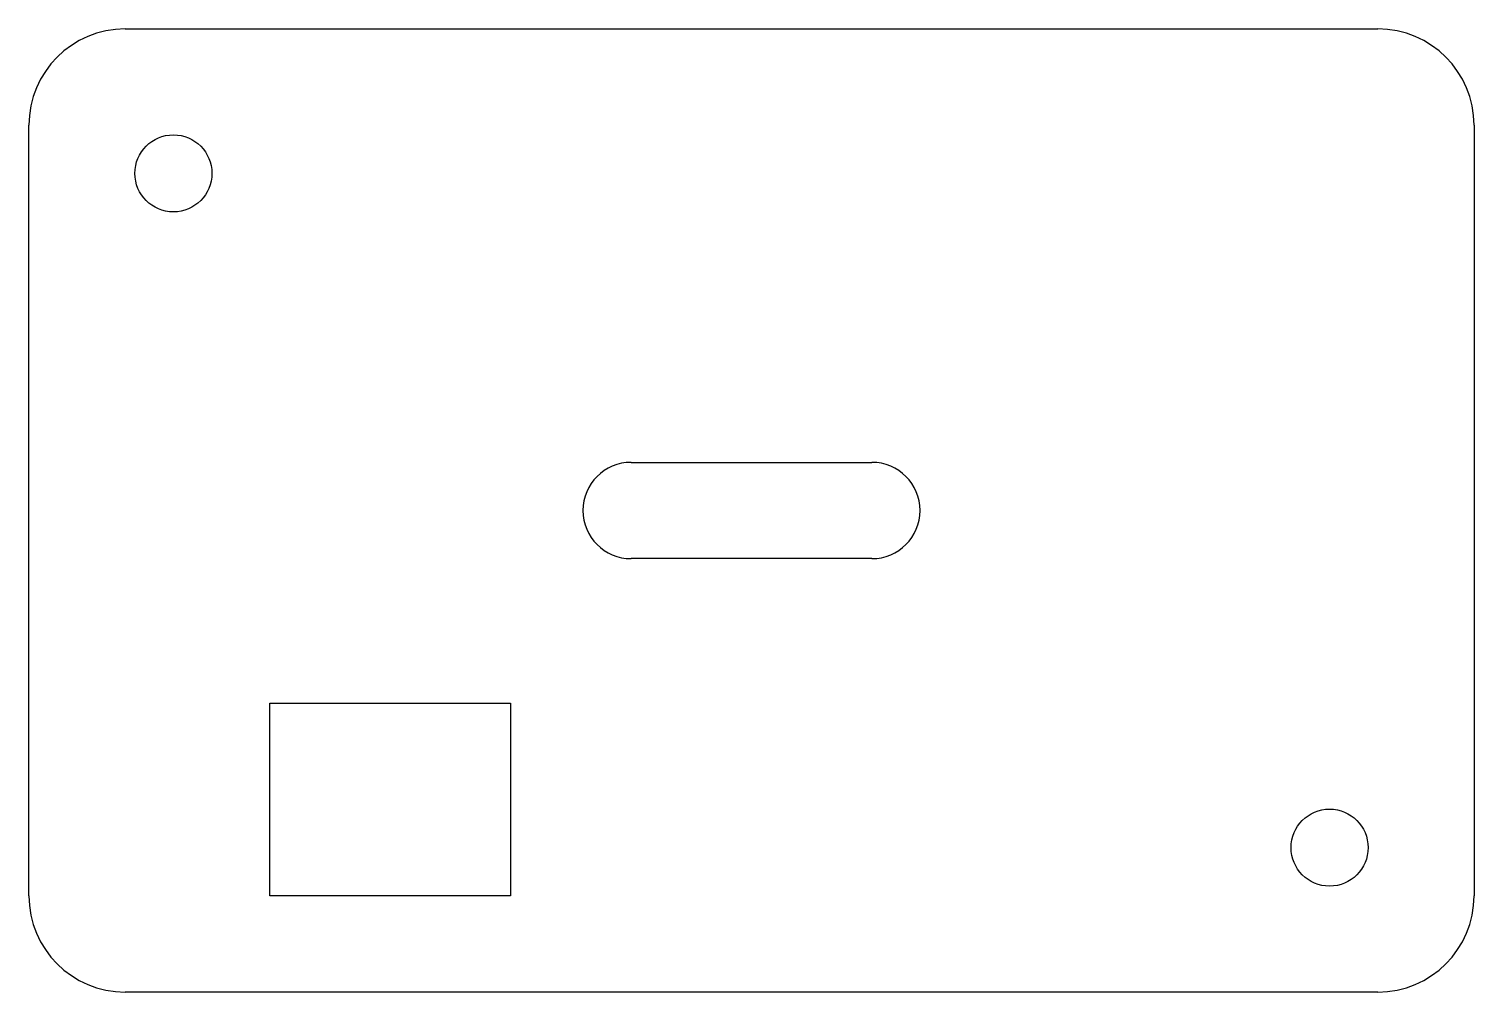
# Model space of a CAD drawing. Extents: x 0 to 60, y -40 to 0.
import ezdxf

# ---------------------------------------------------------------- set-up
doc = ezdxf.new("R2010")
doc.units = 0
for name, color, linetype in [('BOARD_CUTOUT', 7, 'CONTINUOUS'), ('BOARD_HOLE', 7, 'CONTINUOUS'), ('BOARD_KEEPOUT', 8, 'CONTINUOUS'), ('BOARD_OUTLINE', 7, 'CONTINUOUS')]:
    doc.layers.add(name, color=color, linetype=linetype)

msp = doc.modelspace()

# ---------------------------------------------------------------- linework, layer by layer
at = {"layer": 'BOARD_CUTOUT'}
for p, q in [((25, -18), (35, -18)), ((35, -22), (25, -22))]:
    msp.add_line(p, q, dxfattribs=at)
for centre, start, end in [((25, -20), 90, 270), ((35, -20), 270, 90)]:
    msp.add_arc(centre, 2, start, end, dxfattribs=at)
at = {"layer": 'BOARD_HOLE'}
for centre in [(6, -6), (54, -34)]:
    msp.add_circle(centre, 1.6, dxfattribs=at)
at = {"layer": 'BOARD_KEEPOUT'}
for p, q in [((10, -28), (20, -28)), ((10, -36), (10, -28)), ((20, -28), (20, -36)), ((20, -36), (10, -36))]:
    msp.add_line(p, q, dxfattribs=at)
at = {"layer": 'BOARD_OUTLINE'}
for p, q in [((4, 0), (56, 0)), ((0, -36), (0, -4)), ((60, -4), (60, -36)), ((56, -40), (4, -40))]:
    msp.add_line(p, q, dxfattribs=at)
for centre, start, end in [((4, -4), 90, 180), ((56, -4), 0, 90), ((4, -36), 180, 270), ((56, -36), 270, 0)]:
    msp.add_arc(centre, 4, start, end, dxfattribs=at)

doc.saveas('drawing.dxf')
